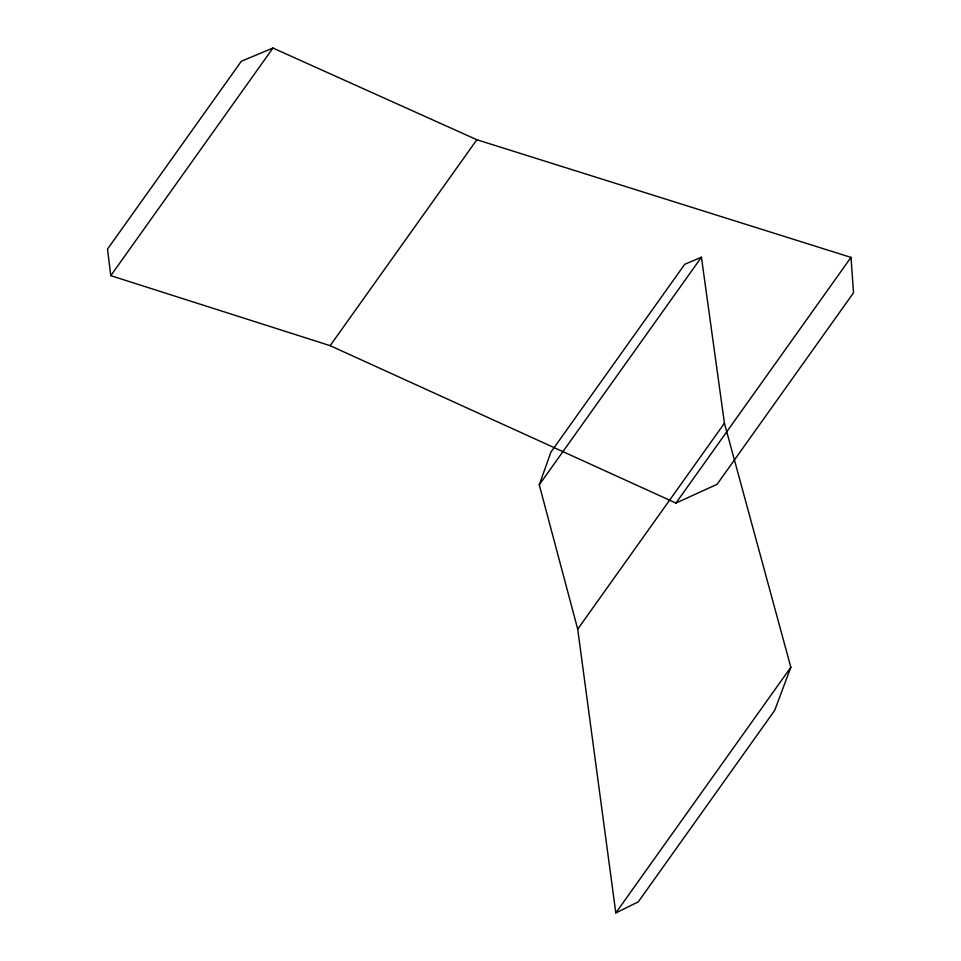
<?xml version="1.0" encoding="UTF-8"?>
<svg xmlns="http://www.w3.org/2000/svg" width="961" height="961" viewBox="0 0 961 961"><rect width="100%" height="100%" fill="white"/><g stroke="black" fill="none" stroke-linecap="round" stroke-linejoin="round"><path stroke-width="1.44" d="M539.265 484.825L550.881 452.163L684.737 264.287L701.434 257.212L724.426 423.212L790.843 667.27L774.71 710.359L638.284 901.85L615.809 912.95L577.705 629.155L539.265 484.825L701.434 257.212M110.791 275.663L272.96 48.05L476.86 139.741L851.002 257.392L853.512 292.817L717.074 484.308L675.955 503.071L330.14 345.672L110.791 275.663L107.488 249.127L241.343 61.252L272.96 48.05M330.14 345.672L476.86 139.741M577.705 629.155L724.426 423.212M675.955 503.071L851.002 257.392M615.809 912.95L790.843 667.27"/></g></svg>
